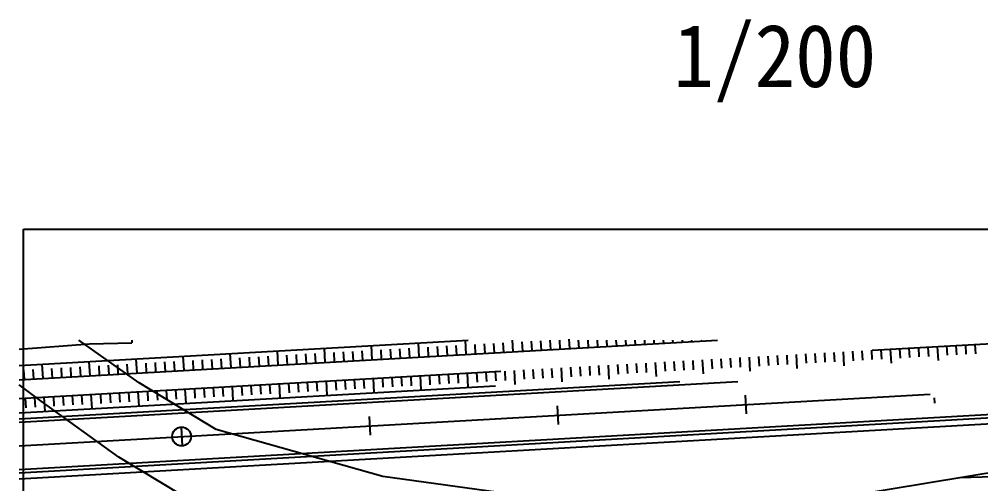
# Model space of a CAD drawing. Extents: x 12844 to 13371, y 104557 to 104695.
# Drawn here: x 13037.9 to 13140, y 104645.4 to 104694.7 of the extents above; entities that cross this region are included whole.
import ezdxf
from ezdxf.enums import TextEntityAlignment as Align

# ---------------------------------------------------------------- set-up
doc = ezdxf.new("R2010")
doc.units = 0
doc.header["$MEASUREMENT"] = 0
doc.layers.add('TX-PAPR', color=2, linetype='CONTINUOUS', plot=False)
doc.layers.add('TZ-BASE', color=253, linetype='CONTINUOUS')
doc.layers.add('TZ-TEX2', color=3, linetype='CONTINUOUS')
doc.styles.get("Standard").update_dxf_attribs({"font": 'GulimChe.ttf'})

msp = doc.modelspace()

# ---------------------------------------------------------------- linework, layer by layer
at = {"layer": 'TX-PAPR'}
msp.add_lwpolyline([(13038.37, 104672.46), (13197.57, 104672.46), (13197.57, 104569.26), (13038.37, 104569.26)], close=True, dxfattribs=at)
at = {"layer": 'TZ-BASE'}
for p, q in [((13037.92, 104657.97), (13085.59, 104660.67)), ((13037.92, 104656.47), (13112.07, 104660.67)), ((13075.4, 104658.59), (13075.31, 104660.09)), ((13080.39, 104658.88), (13080.3, 104660.37)), ((13081.39, 104658.93), (13081.33, 104659.93)), ((13082.39, 104658.99), (13082.33, 104659.99)), ((13083.39, 104659.05), (13083.33, 104660.05)), ((13084.39, 104659.1), (13084.33, 104660.1)), ((13085.38, 104659.16), (13085.29, 104660.66)), ((13086.38, 104659.22), (13086.32, 104660.22)), ((13087.38, 104659.27), (13087.32, 104660.27)), ((13088.38, 104659.33), (13088.32, 104660.33)), ((13089.38, 104659.39), (13089.32, 104660.39)), ((13090.38, 104659.44), (13090.3, 104660.67)), ((13091.38, 104659.5), (13091.31, 104660.5)), ((13092.37, 104659.56), (13092.31, 104660.56)), ((13093.37, 104659.61), (13093.31, 104660.61)), ((13094.37, 104659.67), (13094.31, 104660.67)), ((13095.37, 104659.73), (13095.31, 104660.67)), ((13096.37, 104659.78), (13096.31, 104660.78)), ((13097.37, 104659.84), (13097.31, 104660.67)), ((13098.36, 104659.9), (13098.32, 104660.67)), ((13099.36, 104659.95), (13099.32, 104660.67)), ((13100.36, 104660.01), (13100.32, 104660.67)), ((13101.36, 104660.07), (13101.32, 104660.67)), ((13102.36, 104660.12), (13102.32, 104660.67)), ((13103.36, 104660.18), (13103.33, 104660.67)), ((13104.35, 104660.24), (13104.33, 104660.67)), ((13105.35, 104660.29), (13105.33, 104660.67)), ((13106.35, 104660.35), (13106.33, 104660.67)), ((13107.35, 104660.41), (13107.33, 104660.67)), ((13108.35, 104660.46), (13108.34, 104660.67)), ((13109.35, 104660.52), (13109.34, 104660.67)), ((13110.35, 104660.58), (13110.34, 104660.67)), ((13111.34, 104660.63), (13111.34, 104660.67)), ((13128.49, 104659.6), (13145.35, 104660.56)), ((13133.49, 104658.89), (13133.43, 104659.88)), ((13134.49, 104658.94), (13134.43, 104659.94)), ((13135.52, 104658.5), (13135.43, 104660)), ((13136.49, 104659.06), (13136.43, 104660.05)), ((13137.49, 104659.11), (13137.42, 104660.11)), ((13138.48, 104659.17), (13138.42, 104660.17)), ((13139.48, 104659.23), (13139.42, 104660.22)), ((13055.43, 104657.46), (13055.34, 104658.96)), ((13060.42, 104657.74), (13060.33, 104659.24)), ((13062.42, 104657.86), (13062.36, 104658.86)), ((13063.42, 104657.91), (13063.36, 104658.91)), ((13064.42, 104657.97), (13064.36, 104658.97)), ((13065.42, 104658.03), (13065.33, 104659.52)), ((13066.42, 104658.08), (13066.35, 104659.08)), ((13067.41, 104658.14), (13067.35, 104659.14)), ((13068.41, 104658.2), (13068.35, 104659.2)), ((13069.41, 104658.25), (13069.35, 104659.25)), ((13070.41, 104658.31), (13070.32, 104659.81)), ((13071.41, 104658.37), (13071.35, 104659.37)), ((13072.41, 104658.42), (13072.34, 104659.42)), ((13073.4, 104658.48), (13073.34, 104659.48)), ((13074.4, 104658.54), (13074.34, 104659.54)), ((13076.4, 104658.65), (13076.34, 104659.65)), ((13077.4, 104658.71), (13077.34, 104659.71)), ((13078.4, 104658.76), (13078.34, 104659.76)), ((13079.39, 104658.82), (13079.33, 104659.82)), ((13115.55, 104657.37), (13115.46, 104658.86)), ((13116.52, 104657.92), (13116.46, 104658.92)), ((13117.52, 104657.98), (13117.46, 104658.98)), ((13118.52, 104658.04), (13118.45, 104659.03)), ((13119.51, 104658.09), (13119.45, 104659.09)), ((13120.54, 104657.65), (13120.45, 104659.15)), ((13121.51, 104658.21), (13121.45, 104659.2)), ((13122.51, 104658.26), (13122.45, 104659.26)), ((13123.51, 104658.32), (13123.45, 104659.32)), ((13124.51, 104658.38), (13124.44, 104659.37)), ((13125.53, 104657.93), (13125.44, 104659.43)), ((13126.5, 104658.49), (13126.44, 104659.49)), ((13127.5, 104658.55), (13127.44, 104659.54)), ((13128.5, 104658.6), (13128.44, 104659.6)), ((13129.5, 104658.66), (13129.44, 104659.66)), ((13130.53, 104658.22), (13130.44, 104659.71)), ((13131.49, 104658.77), (13131.43, 104659.77)), ((13132.49, 104658.83), (13132.43, 104659.83)), ((13040.46, 104656.61), (13040.37, 104658.11)), ((13044.45, 104656.84), (13044.39, 104657.84)), ((13045.45, 104656.89), (13045.36, 104658.39)), ((13046.45, 104656.95), (13046.39, 104657.95)), ((13047.45, 104657.01), (13047.38, 104658.01)), ((13048.44, 104657.06), (13048.38, 104658.06)), ((13049.44, 104657.12), (13049.38, 104658.12)), ((13050.44, 104657.18), (13050.35, 104658.68)), ((13051.44, 104657.23), (13051.38, 104658.23)), ((13052.44, 104657.29), (13052.38, 104658.29)), ((13053.44, 104657.35), (13053.38, 104658.35)), ((13054.43, 104657.4), (13054.37, 104658.4)), ((13056.43, 104657.52), (13056.37, 104658.52)), ((13057.43, 104657.57), (13057.37, 104658.57)), ((13058.43, 104657.63), (13058.37, 104658.63)), ((13059.43, 104657.69), (13059.37, 104658.69)), ((13061.42, 104657.8), (13061.36, 104658.8)), ((13097.55, 104656.85), (13097.49, 104657.84)), ((13098.55, 104656.9), (13098.49, 104657.9)), ((13099.55, 104656.96), (13099.48, 104657.96)), ((13100.57, 104656.52), (13100.48, 104658.01)), ((13101.54, 104657.07), (13101.48, 104658.07)), ((13102.54, 104657.13), (13102.48, 104658.13)), ((13103.54, 104657.19), (13103.48, 104658.18)), ((13104.54, 104657.24), (13104.48, 104658.24)), ((13105.57, 104656.8), (13105.48, 104658.3)), ((13106.53, 104657.36), (13106.47, 104658.35)), ((13107.53, 104657.41), (13107.47, 104658.41)), ((13108.53, 104657.47), (13108.47, 104658.47)), ((13109.53, 104657.53), (13109.47, 104658.52)), ((13110.56, 104657.08), (13110.47, 104658.58)), ((13111.53, 104657.64), (13111.47, 104658.64)), ((13112.53, 104657.7), (13112.46, 104658.69)), ((13113.52, 104657.75), (13113.46, 104658.75)), ((13114.52, 104657.81), (13114.46, 104658.81)), ((13037.92, 104654.46), (13089.04, 104657.37)), ((13038.46, 104656.5), (13038.4, 104657.5)), ((13039.46, 104656.55), (13039.4, 104657.55)), ((13041.46, 104656.67), (13041.39, 104657.67)), ((13042.45, 104656.72), (13042.39, 104657.72)), ((13043.45, 104656.78), (13043.39, 104657.78)), ((13079.58, 104655.83), (13079.52, 104656.82)), ((13080.61, 104655.38), (13080.52, 104656.88)), ((13081.57, 104655.94), (13081.51, 104656.94)), ((13082.57, 104656), (13082.51, 104656.99)), ((13083.57, 104656.05), (13083.51, 104657.05)), ((13084.57, 104656.11), (13084.51, 104657.11)), ((13085.6, 104655.67), (13085.51, 104657.16)), ((13086.57, 104656.22), (13086.51, 104657.22)), ((13087.56, 104656.28), (13087.5, 104657.28)), ((13088.56, 104656.34), (13088.5, 104657.33)), ((13089.56, 104656.39), (13089.5, 104657.39)), ((13090.59, 104655.95), (13090.5, 104657.45)), ((13091.56, 104656.51), (13091.5, 104657.5)), ((13092.56, 104656.56), (13092.5, 104657.56)), ((13093.56, 104656.62), (13093.49, 104657.62)), ((13094.55, 104656.68), (13094.49, 104657.67)), ((13095.58, 104656.23), (13095.49, 104657.73)), ((13096.55, 104656.79), (13096.49, 104657.79)), ((13037.92, 104652.31), (13108.05, 104656.29)), ((13037.92, 104651.96), (13114.23, 104656.29)), ((13037.92, 104652.96), (13088.49, 104655.83)), ((13061.61, 104654.81), (13061.55, 104655.8)), ((13062.6, 104654.86), (13062.54, 104655.86)), ((13063.6, 104654.92), (13063.54, 104655.92)), ((13064.6, 104654.98), (13064.54, 104655.97)), ((13065.63, 104654.53), (13065.54, 104656.03)), ((13066.6, 104655.09), (13066.54, 104656.09)), ((13067.6, 104655.15), (13067.54, 104656.14)), ((13068.6, 104655.2), (13068.53, 104656.2)), ((13069.59, 104655.26), (13069.53, 104656.26)), ((13070.62, 104654.82), (13070.53, 104656.31)), ((13071.59, 104655.37), (13071.53, 104656.37)), ((13072.59, 104655.43), (13072.53, 104656.43)), ((13073.59, 104655.49), (13073.53, 104656.48)), ((13074.59, 104655.54), (13074.52, 104656.54)), ((13075.61, 104655.1), (13075.52, 104656.6)), ((13076.58, 104655.66), (13076.52, 104656.65)), ((13077.58, 104655.71), (13077.52, 104656.71)), ((13078.58, 104655.77), (13078.52, 104656.77)), ((13037.92, 104649.46), (13134.66, 104654.95)), ((13043.64, 104653.79), (13043.57, 104654.78)), ((13044.63, 104653.84), (13044.57, 104654.84)), ((13045.66, 104653.4), (13045.57, 104654.9)), ((13046.63, 104653.96), (13046.57, 104654.95)), ((13047.63, 104654.01), (13047.57, 104655.01)), ((13048.63, 104654.07), (13048.57, 104655.07)), ((13049.63, 104654.13), (13049.56, 104655.12)), ((13050.65, 104653.68), (13050.56, 104655.18)), ((13051.62, 104654.24), (13051.56, 104655.24)), ((13052.62, 104654.3), (13052.56, 104655.29)), ((13053.62, 104654.35), (13053.56, 104655.35)), ((13054.62, 104654.41), (13054.56, 104655.41)), ((13055.65, 104653.97), (13055.55, 104655.46)), ((13056.61, 104654.52), (13056.55, 104655.52)), ((13057.61, 104654.58), (13057.55, 104655.58)), ((13058.61, 104654.64), (13058.55, 104655.63)), ((13059.61, 104654.69), (13059.55, 104655.69)), ((13060.64, 104654.25), (13060.55, 104655.75)), ((13115.01, 104654.83), (13115.12, 104652.84)), ((13038.64, 104653.5), (13038.58, 104654.5)), ((13039.64, 104653.56), (13039.58, 104654.56)), ((13040.67, 104653.12), (13040.58, 104654.62)), ((13041.64, 104653.67), (13041.58, 104654.67)), ((13042.64, 104653.73), (13042.58, 104654.73)), ((13135.06, 104654.53), (13135.09, 104653.97)), ((13037.92, 104646.95), (13146.2, 104653.1)), ((13037.92, 104646.6), (13146.22, 104652.75)), ((13095.04, 104653.7), (13095.16, 104651.7)), ((13037.92, 104645.95), (13146.25, 104652.1)), ((13075.08, 104652.57), (13075.19, 104650.57)), ((13055.11, 104651.43), (13055.22, 104649.44)), ((13137.83, 104646.1), (13147, 104646.39))]:
    msp.add_line(p, q, dxfattribs=at)
at = {"layer": 'TZ-BASE', "ltscale": 0.7}
msp.add_line((13049.88, 104660.67), (13049.89, 104660.38), dxfattribs=at)
msp.add_lwpolyline([(13037.92, 104659.7), (13045.37, 104660.27), (13049.89, 104660.38)], dxfattribs=at)
at = {"layer": 'TZ-BASE'}
for points in [[(13124.45, 104641.82), (13115.36, 104643.41), (13107.24, 104643.89), (13098.06, 104643.78), (13089.83, 104644.35), (13076.54, 104646.19), (13058.84, 104651.17), (13050.67, 104656.14), (13044.23, 104660.67)], [(13111.57, 104635.43), (13093.4, 104635.84), (13083.68, 104637.37), (13070.88, 104638.96), (13055.18, 104644.23), (13048.49, 104648.25), (13040.26, 104654.18), (13037.92, 104655.92)], [(13106.65, 104642.1), (13126.42, 104644.22), (13146.35, 104647.5), (13146.74, 104647.65)]]:
    msp.add_lwpolyline(points, dxfattribs=at)
msp.add_circle((13055.16, 104650.44), 1, dxfattribs=at)

# ---------------------------------------------------------------- texts
at = {"layer": 'TZ-TEX2'}
msp.add_text('1/200', height=6.667, dxfattribs=at).set_placement((13118.15, 104690.32), align=Align.MIDDLE)

doc.saveas('drawing.dxf')
